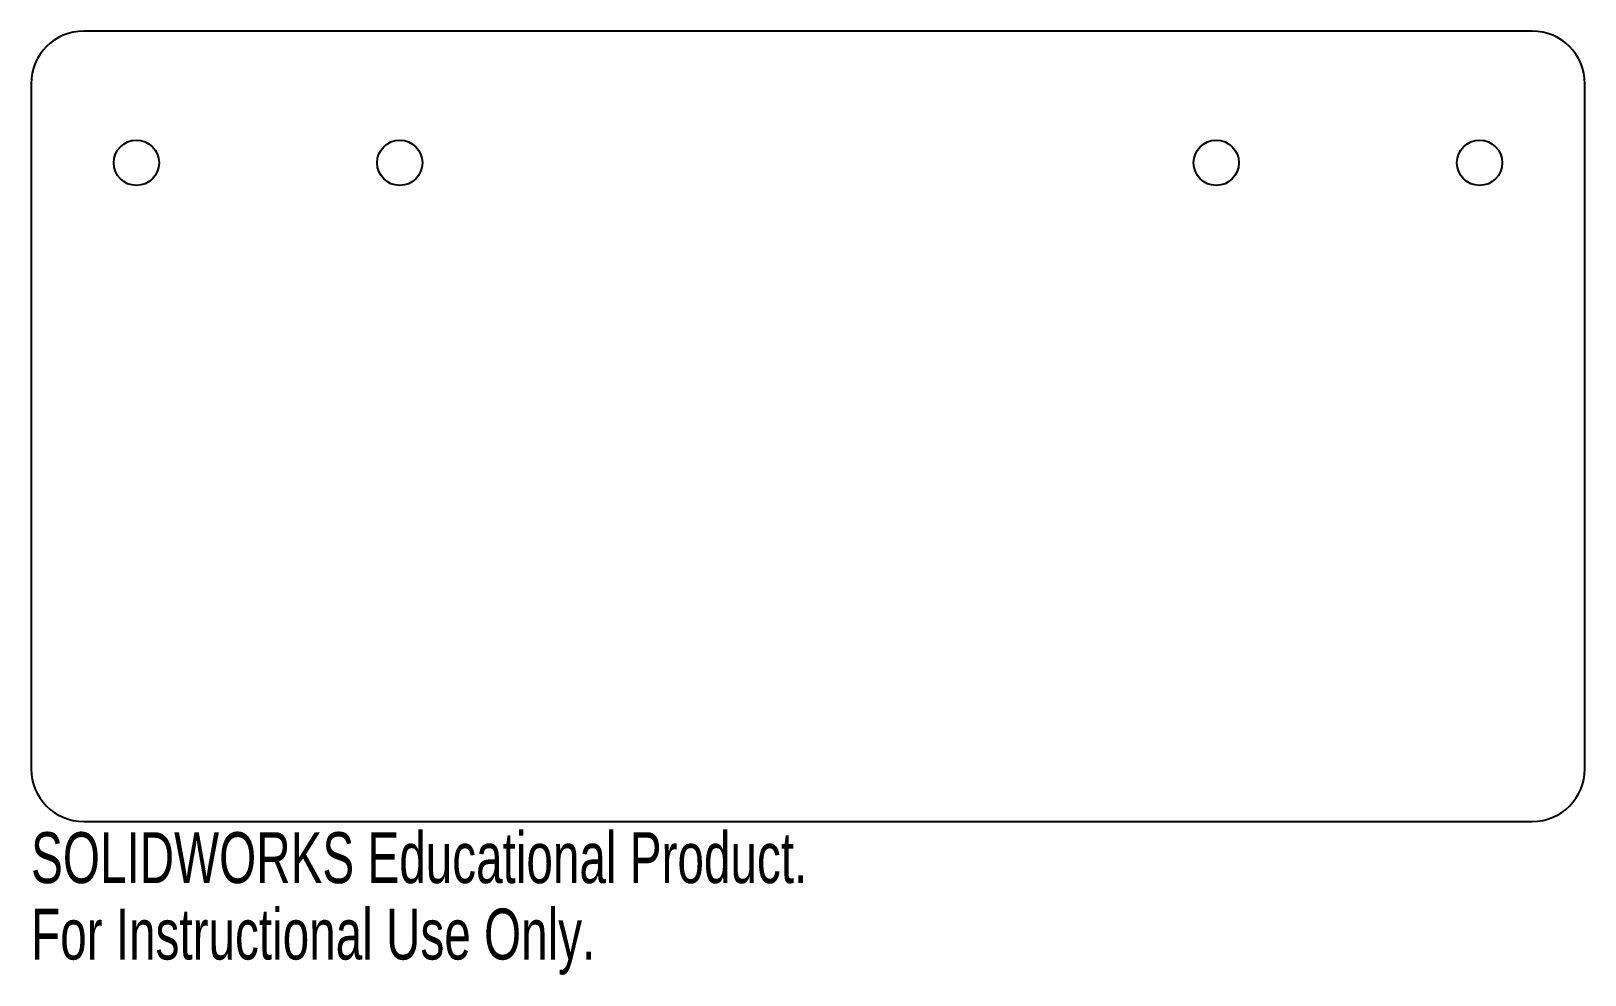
# Model space of a CAD drawing. Header units: millimetres. Extents: x 74 to 221, y 23 to 112.
import ezdxf

# ---------------------------------------------------------------- set-up
doc = ezdxf.new("R2010")
doc.units = ezdxf.units.MM
doc.styles.add('SLDTEXTSTYLE0', font='TXT', dxfattribs={"width": 0.7})

msp = doc.modelspace()

# ---------------------------------------------------------------- linework, layer by layer
at = {"color": 7, "linetype": 'Continuous', "lineweight": 25}
for p, q in [((216.25, 112.37), (78.75, 112.37)), ((73.75, 107.37), (73.75, 42.37)), ((221.25, 42.37), (221.25, 107.37)), ((78.75, 37.37), (216.25, 37.37))]:
    msp.add_line(p, q, dxfattribs=at)
for centre in [(83.75, 99.87), (108.75, 99.87), (186.25, 99.87), (211.25, 99.87)]:
    msp.add_circle(centre, 2.15, dxfattribs=at)
for centre, start, end in [((78.75, 107.37), 90, 180), ((216.25, 107.37), 0, 90), ((78.75, 42.37), 180, 270), ((216.25, 42.37), 270, 0)]:
    msp.add_arc(centre, 5, start, end, dxfattribs=at)

# ---------------------------------------------------------------- texts
at = {"color": 7, "linetype": 'Continuous', "char_height": 4.8336, "attachment_point": 1, "style": 'SLDTEXTSTYLE0'}
for s, insert in [('SOLIDWORKS Educational Product.', (73.75, 36.35)), ('For Instructional Use Only.', (73.75, 29.1))]:
    msp.add_mtext(s, dxfattribs=dict(at, insert=insert))

doc.saveas('drawing.dxf')
